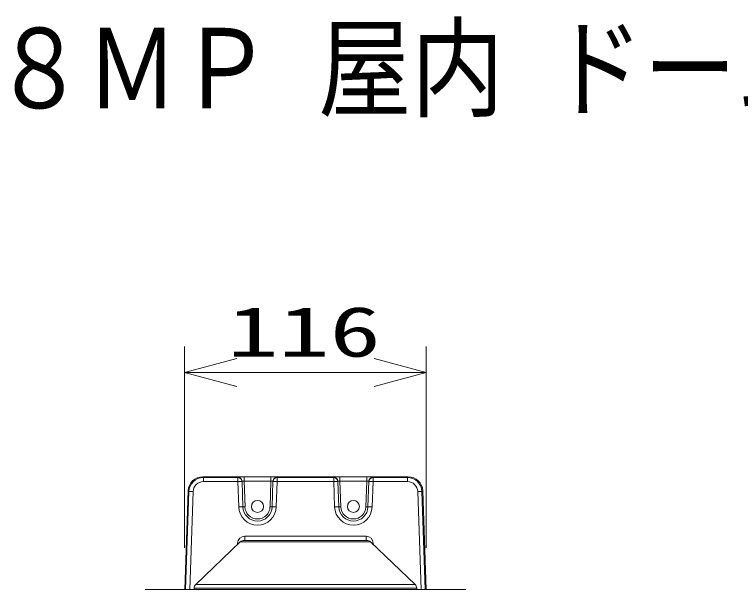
# Model space of a CAD drawing. Units: millimetres on the paper. Extents: x -62 to 64, y -59 to 59.
# Drawn here: x -34.46 to 0.37, y 31.73 to 59.31 of the extents above; entities that cross this region are included whole.
import ezdxf
from ezdxf.enums import TextEntityAlignment as Align

# ---------------------------------------------------------------- set-up
doc = ezdxf.new("R2010")
doc.units = ezdxf.units.MM
doc.layers.add('0-0_MOJI1', color=7, linetype='Continuous')
for name, color, linetype, lineweight in [('0-2_GAIKEI', 4, 'Continuous', 9), ('0-3_SUNPO', 7, 'Continuous', 9), ('0-4_0', 7, 'Continuous', 9)]:
    doc.layers.add(name, color=color, linetype=linetype, lineweight=lineweight)
doc.styles.add('ＭＳ ゴシック', font='')
doc.styles.get('ＭＳ ゴシック').set_extended_font_data('MS Gothic')

# ---------------------------------------------------------------- blocks, each defined once
blk = doc.blocks.new('_Open30')
at = {"layer": '0-4_0'}
blk.add_line((0, 0), (-1, 0), dxfattribs=at)
blk.add_lwpolyline([(-1, 0.2679), (0, 0), (-1, -0.2679)], dxfattribs=at)

msp = doc.modelspace()

# ---------------------------------------------------------------- linework, layer by layer
at = {"layer": '0-2_GAIKEI', "color": 7}
for p, q in [((-25.428, 37.138), (-15.574, 37.138)), ((-25.428, 37.138), (-15.574, 37.138)), ((-14.709, 31.734), (-14.875, 36.463)), ((-23.629, 34.016), (-25.758, 31.977)), ((-17.559, 34.09), (-23.443, 34.09)), ((-17.373, 34.016), (-15.244, 31.977)), ((-12.811, 31.734), (-28.191, 31.734)), ((-25.84, 31.795), (-25.842, 31.734)), ((-15.162, 31.795), (-15.16, 31.734))]:
    msp.add_line(p, q, dxfattribs=at)
at = {"layer": '0-2_GAIKEI'}
for p, q in [((-25.428, 37.138), (-25.392, 37.101)), ((-25.392, 37.101), (-23.743, 37.101)), ((-25.392, 36.908), (-25.392, 37.101)), ((-23.743, 37.119), (-23.743, 37.101)), ((-23.544, 36.926), (-23.543, 36.908)), ((-23.444, 37.129), (-22.158, 37.129)), ((-23.444, 36.931), (-23.444, 37.129)), ((-23.444, 36.931), (-22.158, 36.931)), ((-23.444, 36.931), (-23.4, 35.693)), ((-22.158, 36.931), (-22.201, 35.693)), ((-22.158, 36.931), (-22.158, 37.129)), ((-22.058, 36.926), (-22.059, 36.908)), ((-21.858, 37.119), (-21.859, 37.101)), ((-21.859, 37.101), (-19.143, 37.101)), ((-21.859, 36.908), (-21.859, 37.101)), ((-19.143, 37.119), (-19.143, 37.101)), ((-18.944, 36.926), (-18.943, 36.908)), ((-18.844, 37.129), (-17.558, 37.129)), ((-18.844, 36.931), (-18.844, 37.129)), ((-18.844, 36.931), (-17.558, 36.931)), ((-18.844, 36.931), (-18.8, 35.693)), ((-17.558, 36.931), (-17.601, 35.693)), ((-17.558, 36.931), (-17.558, 37.129)), ((-17.458, 36.926), (-17.459, 36.908)), ((-17.258, 37.119), (-17.259, 37.101)), ((-17.259, 37.101), (-15.61, 37.101)), ((-17.259, 36.908), (-17.259, 37.101)), ((-15.574, 37.138), (-15.61, 37.101)), ((-15.61, 36.908), (-15.61, 37.101)), ((-23.7, 35.691), (-23.743, 36.908)), ((-23.5, 35.691), (-23.543, 36.908)), ((-22.101, 35.691), (-22.059, 36.908)), ((-21.901, 35.691), (-21.859, 36.908)), ((-19.1, 35.691), (-19.143, 36.908)), ((-18.9, 35.691), (-18.943, 36.908)), ((-17.501, 35.691), (-17.459, 36.908)), ((-17.301, 35.691), (-17.259, 36.908)), ((-17.259, 36.908), (-15.61, 36.908)), ((-26.292, 31.734), (-26.127, 36.463)), ((-26.292, 31.734), (-26.127, 36.463)), ((-26.249, 31.734), (-26.09, 36.425)), ((-26.127, 36.463), (-26.09, 36.425)), ((-26.049, 31.734), (-25.891, 36.425)), ((-14.953, 31.734), (-15.111, 36.425)), ((-14.875, 36.463), (-14.911, 36.425)), ((-14.753, 31.734), (-14.911, 36.425)), ((-23.412, 34.283), (-23.412, 34.09)), ((-17.59, 34.283), (-23.412, 34.283)), ((-17.59, 34.283), (-17.59, 34.09)), ((-23.758, 33.891), (-23.756, 33.952)), ((-17.373, 34.016), (-23.629, 34.016)), ((-23.404, 34.09), (-23.403, 34.09)), ((-17.598, 34.09), (-17.599, 34.09)), ((-17.243, 33.891), (-17.246, 33.952)), ((-25.84, 31.795), (-15.162, 31.795)), ((-25.758, 31.977), (-15.244, 31.977))]:
    msp.add_line(p, q, dxfattribs=at)
for points in [[(-25.392, 36.908), (-23.743, 36.908), (-23.743, 37.101)], [(-21.859, 36.908), (-19.143, 36.908), (-19.143, 37.101)]]:
    msp.add_lwpolyline(points, dxfattribs=at)
for centre in [(-22.801, 35.715), (-18.201, 35.715)]:
    msp.add_circle(centre, 0.287, dxfattribs=at)
for centre, radius, start, end in [((-25.428, 36.439), 0.7, 89.9925, 178.0063), ((-25.428, 36.439), 0.699, 89.9869, 178.0119), ((-25.391, 36.402), 0.699, 90.0294, 178.0732), ((-15.61, 36.402), 0.699, 1.9268, 89.9706), ((-25.392, 36.409), 0.499, 90.0085, 178.1356), ((-15.61, 36.409), 0.499, 1.8644, 89.9915), ((-22.801, 35.722), 0.9, 182, 358), ((-22.801, 35.715), 0.7, 182, 358), ((-22.801, 35.714), 0.6, 182, 358), ((-18.201, 35.722), 0.9, 182, 358), ((-18.201, 35.715), 0.7, 182, 358), ((-18.201, 35.714), 0.6, 182, 358), ((-23.412, 33.939), 0.344, 90, 177.7543), ((-17.59, 33.939), 0.344, 2.2457, 90)]:
    msp.add_arc(centre, radius, start, end, dxfattribs=at)
at = {"layer": '0-2_GAIKEI', "color": 7}
for centre, radius, start, end in [((-15.574, 36.439), 0.7, 1.9937, 90.0075), ((-15.574, 36.439), 0.699, 1.9881, 90.0131), ((-23.443, 33.822), 0.268, 90, 133.7546), ((-17.559, 33.822), 0.268, 46.2454, 90), ((-25.574, 31.785), 0.266, 133.7546, 178), ((-15.427, 31.785), 0.266, 2, 46.2454)]:
    msp.add_arc(centre, radius, start, end, dxfattribs=at)
at = {"layer": '0-2_GAIKEI'}
for centre, major_axis, ratio, start_param, end_param in [((-23.443, 37.119), (0.3, 0), 0.034911, 1.572322, 3.142814), ((-23.743, 36.919), (0.2, 0.007), 0.99939, 6.283185, 7.819096), ((-23.743, 36.901), (0.2, 0.007), 0.99939, 6.283185, 7.819096), ((-23.443, 36.919), (0.1, -0.007), 0.120956, 1.583966, 3.154458), ((-22.158, 37.119), (0.3, 0), 0.034911, 6.281964, 7.852456), ((-22.158, 36.919), (0.1, 0.007), 0.120956, 6.27032, 7.840813), ((-21.859, 36.901), (-0.2, 0.007), 0.99939, 4.747274, 6.283185), ((-21.858, 36.919), (-0.2, 0.007), 0.99939, 4.747274, 6.283185), ((-18.843, 37.119), (0.3, 0), 0.034911, 1.572322, 3.142814), ((-19.143, 36.919), (0.2, 0.007), 0.99939, 6.283185, 7.819096), ((-19.143, 36.901), (0.2, 0.007), 0.99939, 6.283185, 7.819096), ((-18.843, 36.919), (0.1, -0.007), 0.120956, 1.583966, 3.154458), ((-17.558, 37.119), (0.3, 0), 0.034911, 6.281964, 7.852456), ((-17.558, 36.919), (0.1, 0.007), 0.120956, 6.27032, 7.840813), ((-17.259, 36.901), (-0.2, 0.007), 0.99939, 4.747274, 6.283185), ((-17.258, 36.919), (-0.2, 0.007), 0.99939, 4.747274, 6.283185), ((-23.743, 36.901), (0.2, 0.007), 0.034878, 6.283185, 7.852764), ((-21.859, 36.901), (-0.2, 0.007), 0.034878, 4.713607, 6.283185), ((-19.143, 36.901), (0.2, 0.007), 0.034878, 6.283185, 7.852764), ((-17.259, 36.901), (-0.2, 0.007), 0.034878, 4.713607, 6.283185), ((-25.891, 36.418), (0.2, -0.007), 0.03488, 1.571973, 3.106686), ((-15.111, 36.418), (-0.2, -0.007), 0.03488, 3.176499, 4.711213), ((-23.7, 35.684), (0.2, 0.007), 0.034878, 6.283185, 7.852764), ((-23.4, 35.694), (0.0999, 0.0035), 0.008721, 3.141593, 4.712084), ((-22.201, 35.694), (-0.0999, 0.0035), 0.008721, 1.571101, 3.141593), ((-21.901, 35.684), (-0.2, 0.007), 0.034878, 4.713607, 6.283185), ((-19.1, 35.684), (0.2, 0.007), 0.034878, 6.283185, 7.852764), ((-18.8, 35.694), (0.0999, 0.0035), 0.008721, 3.141593, 4.712084), ((-17.601, 35.694), (-0.0999, 0.0035), 0.008721, 1.571101, 3.141593), ((-17.301, 35.684), (-0.2, 0.007), 0.034878, 4.713607, 6.283185), ((-23.756, 33.959), (-0.2, 0.008), 0.034873, 1.572164, 1.87341), ((-17.246, 33.959), (0.2, 0.008), 0.034873, 4.409775, 4.711021)]:
    msp.add_ellipse(centre, major_axis=major_axis, ratio=ratio, start_param=start_param, end_param=end_param, dxfattribs=at)
at = {"layer": '0-3_SUNPO'}
for p, q in [((-26.299, 33.734), (-26.299, 43.388)), ((-14.703, 33.734), (-14.703, 43.388)), ((-23.799, 42.138), (-17.203, 42.138))]:
    msp.add_line(p, q, dxfattribs=at)

# ---------------------------------------------------------------- block references
at = {"layer": '0-3_SUNPO', "xscale": 2.5, "yscale": 2.5, "rotation": 180}
msp.add_blockref('_Open30', (-26.299, 42.138), dxfattribs=at)
at = {"layer": '0-3_SUNPO', "xscale": 2.5, "yscale": 2.5}
msp.add_blockref('_Open30', (-14.703, 42.138), dxfattribs=at)

# ---------------------------------------------------------------- texts
at = {"layer": '0-0_MOJI1', "style": 'ＭＳ ゴシック', "width": 0.85}
msp.add_text('８ＭＰ 屋内 ドーム ＡＩカメラ（壁取付金具付）', height=3.848, dxfattribs=at).set_placement((-35.5, 53.66), align=Align.BOTTOM_LEFT)
at = {"layer": '0-3_SUNPO', "style": 'ＭＳ ゴシック', "width": 1.5}
msp.add_text('116', height=2.405, dxfattribs=at).set_placement((-24.251, 42.176), align=Align.BOTTOM_LEFT)

doc.saveas('drawing.dxf')
